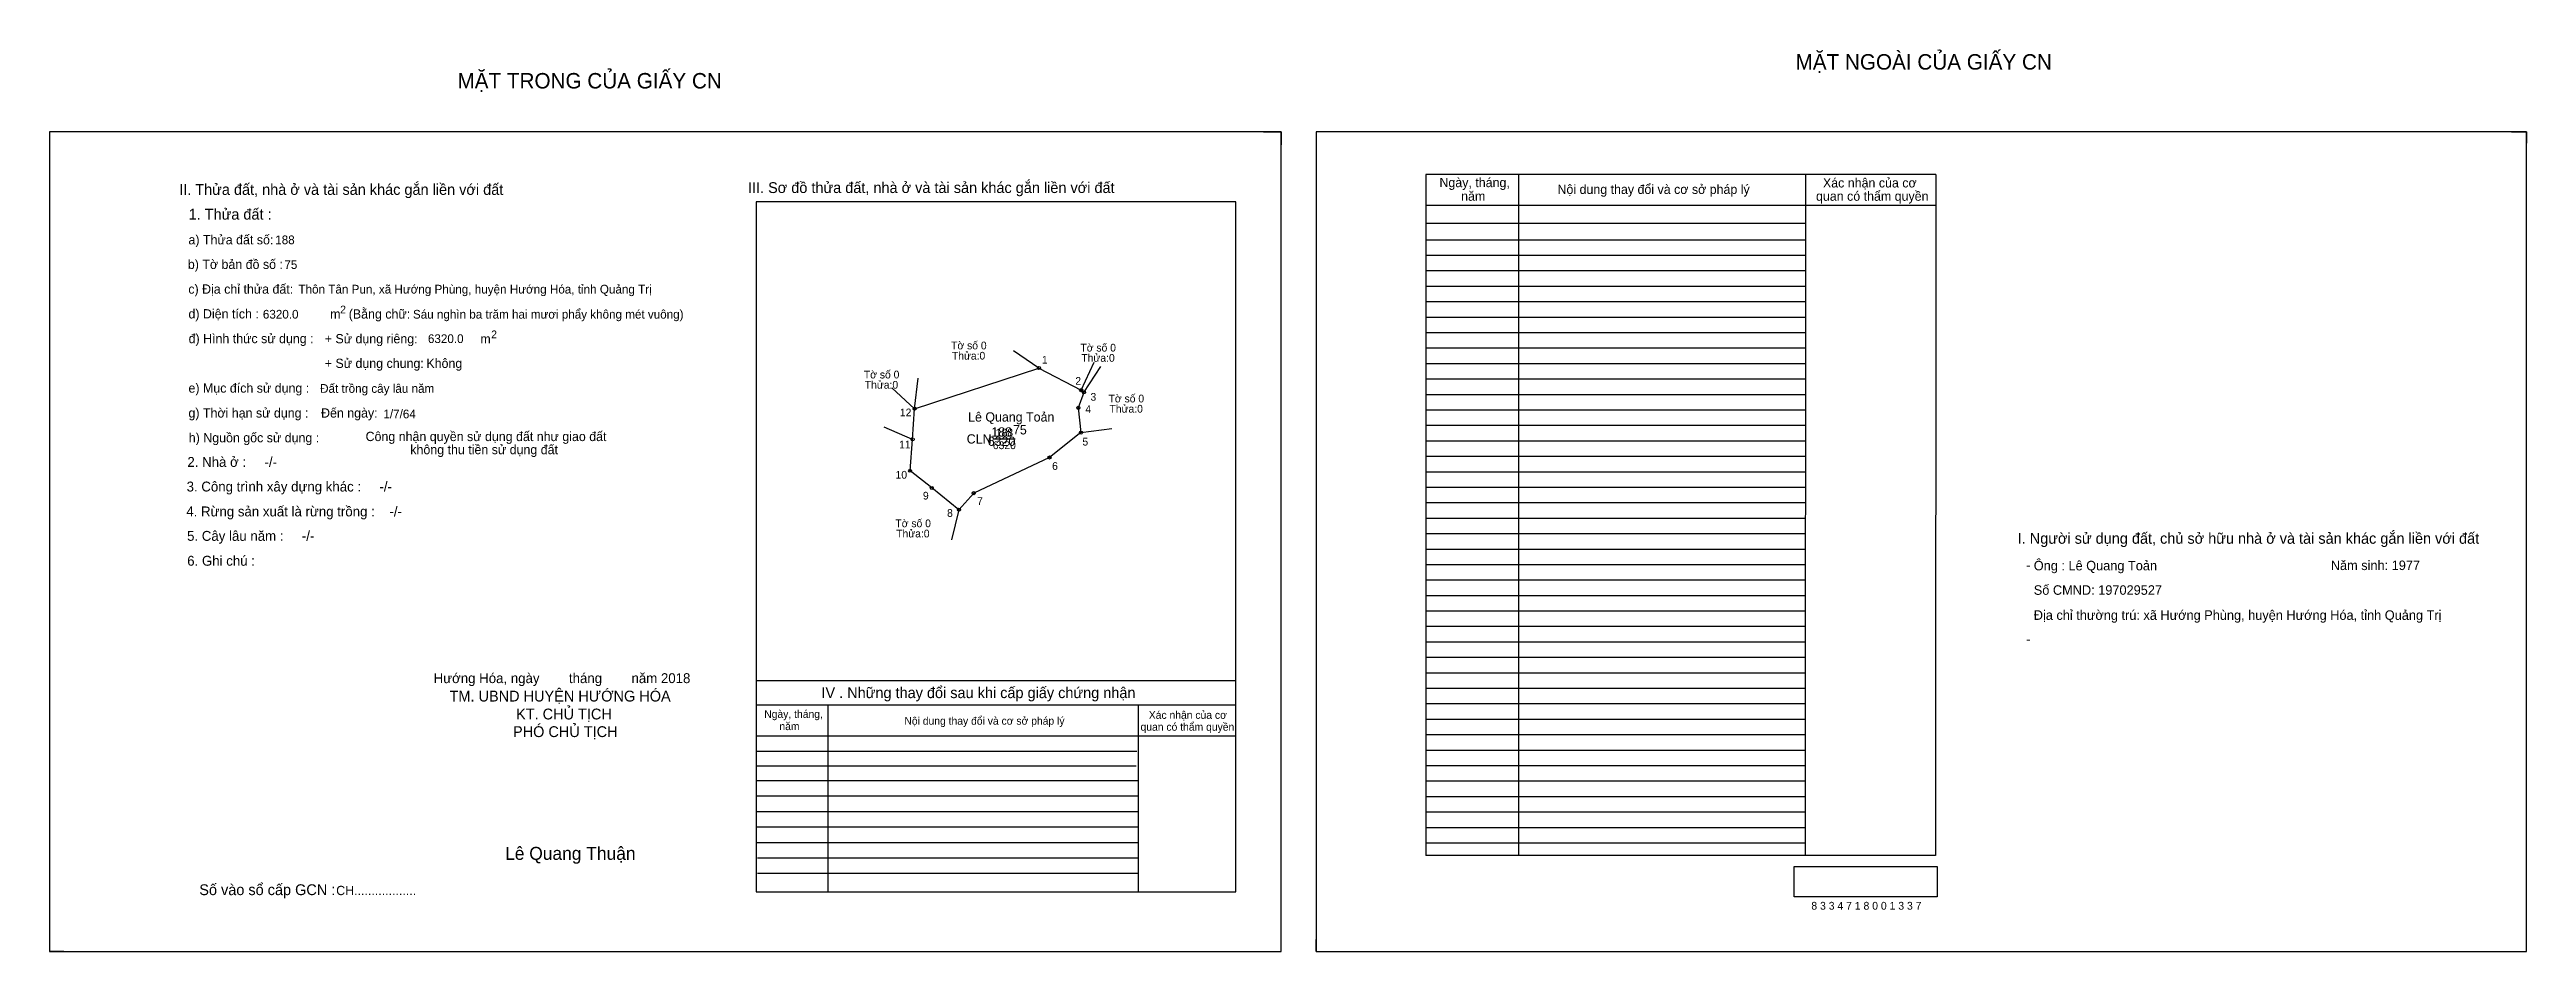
# Model space of a CAD drawing. Extents: x 534904 to 538415, y 1846001 to 1846613.
# Drawn here: x 536814 to 538415, y 1846030 to 1846613 of the extents above.
import ezdxf

# ---------------------------------------------------------------- set-up
doc = ezdxf.new("R2010")
doc.units = 0
for name, color, linetype in [('Default', 7, 'Continuous'), ('Level 10', 7, 'Continuous'), ('Level 11', 7, 'Continuous'), ('Level 13', 7, 'Continuous'), ('Level 2', 7, 'Continuous'), ('Level 27', 7, 'Continuous'), ('Level 3', 7, 'Continuous'), ('Level 36', 7, 'Continuous'), ('Level 4', 7, 'Continuous'), ('Level 5', 7, 'Continuous'), ('Level 55', 7, 'Continuous'), ('Level 6', 7, 'Continuous'), ('Level 7', 7, 'Continuous'), ('Level 8', 7, 'Continuous'), ('Level 9', 7, 'Continuous')]:
    doc.layers.add(name, color=color, linetype=linetype)

msp = doc.modelspace()

# ---------------------------------------------------------------- linework, layer by layer
at = {"layer": 'Level 10'}
for p, q in [((537598.9, 1846559.9), (537610.2, 1846559.9)), ((537610.2, 1846559.9), (537610.2, 1846551.5)), ((538405.7, 1846559.9), (538415.3, 1846559.9)), ((538415.3, 1846559.9), (538415.3, 1846552.5)), ((536814.1, 1846037.7), (536814.1, 1846029.9)), ((536823.3, 1846029.9), (536814.1, 1846029.9)), ((537633, 1846029.9), (537633, 1846037.7)), ((537633, 1846029.9), (537640.1, 1846029.9))]:
    msp.add_line(p, q, dxfattribs=at)
for points in [[(536814.1, 1846029.9), (537610.2, 1846029.9), (537610.2, 1846559.9), (536814.1, 1846559.9)], [(537633, 1846029.9), (538415.3, 1846029.9), (538415.3, 1846559.9), (537633, 1846559.9)], [(537481, 1846392.8), (537482.8, 1846391.4), (537479.1, 1846381.4), (537480.8, 1846365.4), (537460.5, 1846349.3), (537411.5, 1846326.2), (537402, 1846315.5), (537384.4, 1846329.6), (537370.4, 1846340.7), (537372, 1846361), (537373.3, 1846380.8), (537453.7, 1846407.1)]]:
    msp.add_lwpolyline(points, close=True, dxfattribs=at)
at = {"layer": 'Level 11'}
for centre in [(537453.7, 1846407.1), (537481, 1846392.8), (537481, 1846392.8), (537482.8, 1846391.4), (537373.3, 1846380.8), (537479.1, 1846381.4), (537372, 1846361), (537480.8, 1846365.4), (537460.5, 1846349.3), (537370.4, 1846340.7), (537384.4, 1846329.6), (537402, 1846315.5), (537411.5, 1846326.2)]:
    msp.add_circle(centre, 1, dxfattribs=at)
at = {"layer": 'Level 27'}
for p, q in [((537453.7, 1846407.1), (537437.2, 1846418.2)), ((537481, 1846392.8), (537489.3, 1846410.9)), ((537482.8, 1846391.4), (537493.7, 1846408.2)), ((537373.3, 1846380.8), (537358.6, 1846394.3)), ((537373.3, 1846380.8), (537375.7, 1846400.6)), ((537372, 1846361), (537353.7, 1846369)), ((537480.8, 1846365.4), (537500.7, 1846368.1)), ((537402, 1846315.5), (537397.1, 1846296.1))]:
    msp.add_line(p, q, dxfattribs=at)
at = {"layer": 'Level 6'}
msp.add_lwpolyline([(537942, 1846084.9), (538034.4, 1846084.9), (538034.4, 1846065.1), (537942, 1846065.1)], close=True, dxfattribs=at)
at = {"layer": 'Level 7'}
for p, q in [((537949, 1846489.9), (537703.8, 1846489.9)), ((537949, 1846479.9), (537703.8, 1846479.9)), ((537949, 1846469.9), (537703.8, 1846469.9)), ((537949, 1846459.9), (537703.8, 1846459.9)), ((537949, 1846449.9), (537703.8, 1846449.9)), ((537949, 1846439.9), (537703.8, 1846439.9)), ((537949, 1846429.9), (537703.8, 1846429.9)), ((537949, 1846419.9), (537703.8, 1846419.9)), ((537949, 1846409.9), (537703.8, 1846409.9)), ((537949, 1846399.9), (537703.8, 1846399.9)), ((537949, 1846389.9), (537703.8, 1846389.9)), ((537949, 1846379.9), (537703.8, 1846379.9)), ((537949, 1846369.9), (537703.8, 1846369.9)), ((537949, 1846359.9), (537703.8, 1846359.9)), ((537949, 1846349.9), (537703.8, 1846349.9)), ((537949, 1846339.9), (537703.8, 1846339.9)), ((537949, 1846329.9), (537703.8, 1846329.9)), ((537949, 1846319.9), (537703.8, 1846319.9)), ((537949, 1846309.9), (537703.8, 1846309.9)), ((537949, 1846299.9), (537703.8, 1846299.9)), ((537949, 1846289.9), (537703.8, 1846289.9)), ((537949, 1846279.9), (537703.8, 1846279.9)), ((537949, 1846269.9), (537703.8, 1846269.9)), ((537949, 1846259.9), (537703.8, 1846259.9)), ((537949, 1846249.9), (537703.8, 1846249.9)), ((537949, 1846239.9), (537703.8, 1846239.9)), ((537949, 1846229.9), (537703.8, 1846229.9)), ((537949, 1846219.9), (537703.8, 1846219.9)), ((537949, 1846209.9), (537703.8, 1846209.9)), ((537949, 1846199.9), (537703.8, 1846199.9)), ((537949, 1846189.9), (537703.8, 1846189.9)), ((537949, 1846179.9), (537703.8, 1846179.9)), ((537949, 1846169.9), (537703.8, 1846169.9)), ((537517, 1846159.2), (537270.9, 1846159.2)), ((537949, 1846159.9), (537703.8, 1846159.9)), ((537516.6, 1846149.7), (537270.9, 1846149.7)), ((537517.8, 1846140.2), (537270.9, 1846140.2)), ((537949, 1846149.9), (537703.8, 1846149.9)), ((537949, 1846139.9), (537703.8, 1846139.9)), ((537517.8, 1846130.2), (537270.9, 1846130.2)), ((537517.8, 1846120.2), (537270.9, 1846120.2)), ((537949, 1846129.9), (537703.8, 1846129.9)), ((537949, 1846119.9), (537703.8, 1846119.9)), ((537517.8, 1846110.2), (537270.9, 1846110.2)), ((537949, 1846109.9), (537703.8, 1846109.9)), ((537517.8, 1846100.2), (537270.9, 1846100.2)), ((537517.8, 1846090.2), (537271.7, 1846090.2)), ((537949, 1846099.9), (537703.8, 1846099.9)), ((537517.8, 1846080.2), (537271.7, 1846080.2))]:
    msp.add_line(p, q, dxfattribs=at)
at = {"layer": 'Level 8'}
for p, q in [((538033.4, 1846532.3), (537703.8, 1846532.3)), ((537703.8, 1846532.3), (537703.8, 1846091.9)), ((537763.8, 1846532.3), (537763.8, 1846091.9)), ((537949.2, 1846532.1), (537949, 1846091.9)), ((538033.4, 1846532.3), (538033.3, 1846091.9)), ((537580.9, 1846514.5), (537270.9, 1846514.5)), ((537270.9, 1846514.5), (537270.9, 1846068.5)), ((537580.9, 1846068.5), (537580.9, 1846514.5)), ((538033.4, 1846512.3), (537703.8, 1846512.3)), ((537949, 1846500.6), (537703.8, 1846500.6)), ((537580.9, 1846204.9), (537270.9, 1846204.9)), ((537580.9, 1846189.1), (537270.9, 1846189.1)), ((537317.2, 1846189.1), (537317.2, 1846068.5)), ((537517.8, 1846189.1), (537517.8, 1846068.5)), ((537580.9, 1846169.1), (537270.9, 1846169.1)), ((538033.3, 1846091.9), (537703.8, 1846091.9)), ((537270.9, 1846068.5), (537580.9, 1846068.5))]:
    msp.add_line(p, q, dxfattribs=at)
at = {"layer": 'Level 9'}
msp.add_line((537423.8, 1846361.3), (537438.4, 1846361.3), dxfattribs=at)

# ---------------------------------------------------------------- texts
at = {"layer": 'Default'}
for s, p in [('e) Mục đích sử dụng :', (536903.9, 1846391.2)), ('g) Thời hạn sử dụng :', (536903.9, 1846375.1)), ('Đến ngày:', (536989.6, 1846375.1)), ('h) Nguồn gốc sử dụng :', (536904.1, 1846359.1)), ('Công nhận quyền sử dụng đất như giao đất', (537018.4, 1846359.9)), ('không thu tiền sử dụng đất', (537047.3, 1846351.4))]:
    msp.add_text(s, height=6, dxfattribs=at).set_placement(p)
at = {"layer": 'Level 13'}
for s, p in [('6320', (537423.9, 1846354.7)), ('188', (537425.8, 1846362.9)), ('.', (537421.3, 1846358.8))]:
    msp.add_text(s, height=5, dxfattribs=at).set_placement(p)
at = {"layer": 'Level 2'}
msp.add_text('Lê Quang Toản', height=6, dxfattribs=at).set_placement((537407.9, 1846372.5))
at = {"layer": 'Level 3'}
msp.add_text('CLN', height=6, dxfattribs=at).set_placement((537407, 1846358.3))
at = {"layer": 'Level 36'}
for s, p in [('Tờ số 0', (537396.9, 1846419.2)), ('Thửa:0', (537397.4, 1846412.6)), ('Tờ số 0', (537480.5, 1846417.8)), ('Thửa:0', (537481.1, 1846411.2)), ('Tờ số 0', (537340.5, 1846400.4)), ('Thửa:0', (537341.1, 1846393.8)), ('Tờ số 0', (537498.7, 1846384.9)), ('Thửa:0', (537499.3, 1846378.3)), ('Tờ số 0', (537360.9, 1846304.2)), ('Thửa:0', (537361.4, 1846297.6))]:
    msp.add_text(s, height=5, dxfattribs=at).set_placement(p)
at = {"layer": 'Level 4'}
msp.add_text('188', height=6, dxfattribs=at).set_placement((537422.9, 1846362.8))
at = {"layer": 'Level 5'}
msp.add_text('6320', height=6, dxfattribs=at).set_placement((537420.6, 1846356.8))
at = {"layer": 'Level 55'}
for s, height, p in [('1', 0.8, (537453.5, 1846407.1)), ('0', 0.22, (537453.7, 1846406.8)), ('0', 0.22, (537453.7, 1846406.8)), ('2', 0.8, (537480.7, 1846392.8)), ('0', 0.22, (537480.9, 1846392.6)), ('3', 0.8, (537482.6, 1846391.4)), ('12', 0.8, (537372.7, 1846380.8)), ('0', 0.22, (537373.2, 1846380.5)), ('0', 0.22, (537373.2, 1846380.5)), ('0', 0.22, (537373.2, 1846380.5)), ('0', 0.22, (537373.2, 1846380.5)), ('4', 0.8, (537478.8, 1846381.4)), ('0', 0.22, (537479, 1846381.2)), ('0', 0.22, (537482.7, 1846391.2)), ('0', 0.22, (537482.7, 1846391.2)), ('11', 0.8, (537371.5, 1846361)), ('0', 0.22, (537372, 1846360.8)), ('0', 0.22, (537372, 1846360.8)), ('0', 0.22, (537372, 1846360.8)), ('5', 0.8, (537480.6, 1846365.4)), ('0', 0.22, (537480.8, 1846365.2)), ('6', 0.8, (537460.2, 1846349.3)), ('10', 0.8, (537369.9, 1846340.7)), ('0', 0.22, (537370.4, 1846340.4)), ('9', 0.8, (537384.1, 1846329.6)), ('0', 0.22, (537384.3, 1846329.4)), ('8', 0.8, (537401.7, 1846315.5)), ('0', 0.22, (537401.9, 1846315.3)), ('7', 0.8, (537411.2, 1846326.2))]:
    msp.add_text(s, height=height, dxfattribs=at).set_placement(p)
at = {"layer": 'Level 6'}
for s, height, p in [('188', 5.63, (536960, 1846487.2)), ('75', 5.63, (536965.9, 1846471.2)), ('Thôn Tân Pun, xã Hướng Phùng, huyện Hướng Hóa, tỉnh Quảng Trị', 5.64, (536975, 1846455.3)), ('6320.0', 5.63, (536952, 1846439.1)), ('Sáu nghìn ba trăm hai mươi phẩy không mét vuông)', 5.632, (537049, 1846439.1)), ('6320.0', 5.63, (537058.7, 1846423.3)), ('Đất trồng cây lâu năm', 5.64, (536989, 1846391.1)), ('1/7/64', 5.64, (537029.9, 1846374.6)), ('Ông : Lê Quang Toản', 6.16, (538096.8, 1846276.3)), ('Năm sinh: 1977', 6.16, (538288.8, 1846276.5)), ('Số CMND: 197029527', 6.16, (538096.8, 1846260.5)), ('Địa chỉ thường trú: xã Hướng Phùng, huyện Hướng Hóa, tỉnh Quảng Trị', 6.16, (538096.8, 1846244.3)), ('8 3 3 4 7 1 8 0 0 1 3 3 7', 5.04, (537953, 1846056.9))]:
    msp.add_text(s, height=height, dxfattribs=at).set_placement(p)
at = {"layer": 'Level 7'}
for s, height, p in [('MẶT TRONG CỦA GIẤY CN', 10, (537077.8, 1846587.9)), ('MẶT NGOÀI CỦA GIẤY CN', 10, (537942.8, 1846600.1)), ('II. Thửa đất, nhà ở và tài sản khác gắn liền với đất', 7, (536897.9, 1846519.1)), ('III. Sơ đồ thửa đất, nhà ở và tài sản khác gắn liền với đất', 7, (537265.6, 1846520.3)), ('Ngày, tháng,', 6, (537712.6, 1846524.1)), ('năm', 6, (537726.6, 1846515.3)), ('Nội dung thay đổi và cơ sở pháp lý', 6, (537788.9, 1846519.7)), (' quan có thẩm quyền', 6, (537953.8, 1846515.3)), ('Xác nhận của cơ', 6, (537960.5, 1846523.9)), ('1. Thửa đất :', 7, (536904, 1846503.1)), ('a) Thửa đất số:', 6, (536903.9, 1846487.1)), ('b) Tờ bản đồ số :', 6, (536903.5, 1846471.2)), ('c) Địa chỉ thửa đất:', 6, (536903.8, 1846455.2)), ('d) Diện tích :', 6, (536903.9, 1846439.2)), ('m', 6, (536995.5, 1846439.1)), ('2', 5, (537002, 1846442.5)), ('(Bằng chữ:', 6, (537007.5, 1846439.1)), ('đ) Hình thức sử dụng :', 6, (536904, 1846423.2)), ('+ Sử dụng riêng:', 6, (536992, 1846423.1)), ('m', 6, (537092.6, 1846423)), ('2', 5, (537099.6, 1846426.4)), ('+ Sử dụng chung:', 6, (536992, 1846407.2)), ('Không', 6, (537057.7, 1846407.2)), ('75', 6, (537436.9, 1846364.2)), ('2. Nhà ở :     -/-', 6.4, (536903.2, 1846343.2)), ('3. Công trình xây dựng khác :     -/-', 6.4, (536902.7, 1846327.3)), ('4. Rừng sản xuất là rừng trồng :    -/-', 6.4, (536902.5, 1846311.2)), ('5. Cây lâu năm :     -/-', 6.4, (536903, 1846295.4)), ('I. Người sử dụng đất, chủ sở hữu nhà ở và tài sản khác gắn liền với đất', 7, (538086.4, 1846293.5)), ('6. Ghi chú :', 6.4, (536903.1, 1846279.3)), ('-', 6.4, (538091.8, 1846276.5)), ('-', 6.4, (538091.8, 1846228.7)), ('Hướng Hóa, ngày        tháng        năm 2018', 6.4, (537062.4, 1846203.4)), ('TM. UBND HUYỆN HƯỚNG HÓA', 7, (537072.7, 1846191.5)), ('IV . Những thay đổi sau khi cấp giấy chứng nhận', 7, (537313.1, 1846193.7)), ('KT. CHỦ TỊCH', 7, (537115.7, 1846179.9)), ('Ngày, tháng,', 5, (537276.1, 1846180.9)), ('Xác nhận của cơ', 5, (537524.7, 1846180.3)), ('PHÓ CHỦ TỊCH', 7, (537113.7, 1846168.5)), ('năm', 5, (537285.9, 1846173)), ('Nội dung thay đổi và cơ sở pháp lý', 5, (537366.7, 1846176.5)), (' quan có thẩm quyền', 5, (537517.5, 1846172.6)), ('Lê Quang Thuận', 8.4, (537108.6, 1846089.1)), ('Số vào sổ cấp GCN :', 7, (536910.9, 1846066.3)), ('CH..................', 6, (536999.4, 1846066.3))]:
    msp.add_text(s, height=height, dxfattribs=at).set_placement(p)
at = {"layer": 'Level 9'}
for s, p in [('1', (537455.6, 1846410)), ('2', (537477.2, 1846396.3)), ('12', (537363.8, 1846375.9)), ('4', (537483.7, 1846378.1)), ('3', (537487, 1846386)), ('11', (537363.3, 1846355.2)), ('5', (537481.8, 1846357)), ('6', (537462.2, 1846341.3)), ('10', (537361, 1846335.6)), ('9', (537378.7, 1846322.1)), ('8', (537394.3, 1846310.9)), ('7', (537413.7, 1846318.6))]:
    msp.add_text(s, height=5, dxfattribs=at).set_placement(p)

doc.saveas('drawing.dxf')
